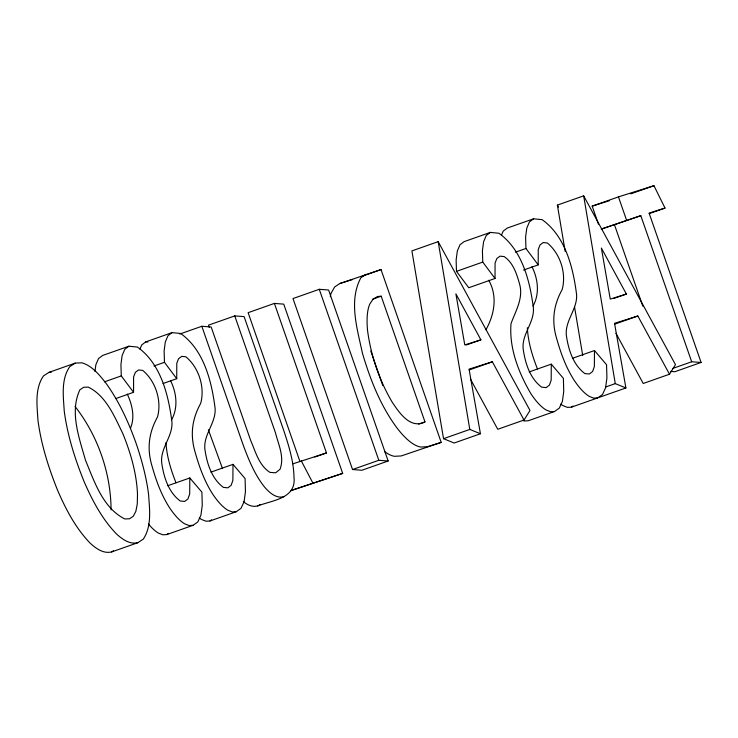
<?xml version="1.0" encoding="UTF-8"?>
<svg xmlns="http://www.w3.org/2000/svg" width="738" height="738" viewBox="0 0 738 738"><rect width="100%" height="100%" fill="white"/><g stroke="black" fill="none" stroke-linecap="round" stroke-linejoin="round"><path stroke-width="1.11" d="M167.747 485.733L189.814 477.956L189.694 493.962L187.941 498.925L184.721 501.416L180.22 501.001C168.347 492.191 163.605 476.573 161.659 462.458C160.321 447.957 172.793 436.536 171.954 422.154C168.532 395.153 160.838 363.696 137.443 347.072L128.892 346.214L102.619 355.467L98.523 358.548L95.857 364.775L94.962 371.518M210.93 472.135L232.996 464.359L232.876 480.364L231.132 485.327L227.904 487.818L223.402 487.403C211.529 478.593 206.788 462.975 204.841 448.861C203.504 434.359 215.976 422.939 215.136 408.557C211.714 381.555 204.02 350.098 180.626 333.475L172.074 332.617L145.801 341.869L141.705 344.96L139.925 349.102M551.295 364.138L551.175 380.144L549.423 385.107L546.203 387.598L541.692 387.182C529.819 378.373 525.087 362.755 523.131 348.64C521.794 334.139 534.275 322.718 533.426 308.336C530.013 281.335 522.32 249.878 498.925 233.254L490.373 232.396L464.101 241.649L460.005 244.73L457.329 250.957L456.139 259.951L456.481 271.344L468.759 287.737L495.032 278.475L495.069 263.042L496.868 258.484L500.05 256.151L504.165 256.575C513.344 262.82 516.803 274.176 519.663 284.361C523.51 298.198 515.576 311.085 511.019 323.613C509.008 348.382 518.713 372.856 531.009 393.917A64.068 21.07 70.6 0 0 546.203 410.042L550.576 411.721L554.533 411.5L559.321 408.096L562.393 401.426L563.74 391.509L563.38 378.336L551.295 364.138L529.22 371.915M572.411 358.317L594.477 350.541L594.358 366.546L592.605 371.509L589.385 374L584.874 373.585C573.002 364.775 568.269 349.157 566.314 335.043C564.985 320.541 577.457 309.121 576.609 294.739C573.195 267.737 565.502 236.28 542.107 219.656L533.556 218.799L507.283 228.051L503.187 231.142L501.406 235.284M111.069 509.949C110.903 472.957 97.767 435.549 75.018 406.407M330.301 296.704L330.984 293.493L334.637 286.962L339.904 283.503L381.02 269.573L441.195 442.376L401.26 455.936L394.489 456.305A91.364 30.046 70.6 0 1 384.599 451.601M130.451 428.215C135.22 417.136 132.13 404.562 127.287 394.074M171.64 419.747C178.356 407.441 176.539 392.634 170.469 380.476M485.936 329.794C494.515 314.277 497.67 296.307 488.768 280.255M533.113 305.929C539.838 293.623 538.02 278.816 531.95 266.658M524.026 420.023L529.995 410.476L438.178 241.649L411.905 250.902L443.529 438.686L454.147 443.021L480.429 433.76L469.054 369.138L492.357 361.804L524.026 420.023L497.753 429.285L470.447 379.092M615.935 333.281L643.232 383.474L669.504 374.221L675.482 364.664L583.666 195.838L557.384 205.099L565.197 251.474M128.892 346.214L124.805 349.295L122.13 355.513L120.94 364.507L121.281 375.9L133.55 392.293L115.691 398.594M172.074 332.617L167.987 335.698L165.312 341.925L164.122 350.91L164.463 362.303L176.733 378.695L163.07 383.511M490.373 232.396L486.277 235.477L483.611 241.695L482.412 250.689L482.763 262.082L495.032 278.475M533.556 218.799L529.46 221.88L526.794 228.097L525.594 237.092L525.945 248.485L538.214 264.877L523.5 270.062M148.467 524.017A64.068 21.07 70.6 0 0 158.449 533.113L162.821 534.801L166.779 534.57L168.375 533.436M166.779 534.57L193.061 525.318L197.849 521.914L200.911 515.244L202.267 505.327L201.898 492.154L189.814 477.956M199.278 517.947A64.068 21.07 70.6 0 0 201.64 519.515L206.003 521.203L209.961 520.982L211.557 519.838M209.961 520.982L236.243 511.72L241.031 508.316L244.094 501.655L245.45 491.729L245.081 478.556L232.996 464.359M560.76 404.129A64.068 21.07 70.6 0 0 563.112 405.697L567.485 407.385L571.443 407.164L573.039 406.02M571.443 407.164L597.715 397.902L602.503 394.498L605.575 387.828L606.922 377.911L606.562 364.738L594.477 350.541M111.595 551.95L137.868 542.698L143.32 539.1C152.074 525.862 149.5 508.952 148.541 493.99C146.262 476.785 141.77 459.986 136.189 443.566C128.596 422.201 119.095 401.352 105.765 382.911C99.243 374.812 92.351 365.974 81.983 362.819L75.239 363.105L48.966 372.367L43.496 375.9C34.612 388.751 37.066 405.457 37.942 420.153C41.107 444.442 48.579 467.92 57.712 490.567C65.94 509.571 75.774 528.297 90.285 543.297C96.088 548.537 103.32 553.915 111.595 551.95L113.412 550.751M366.177 274.25L360.91 277.7C348.391 300.864 357.34 329.093 362.441 353.244C370.273 379.664 380.504 405.863 397.109 428.105A91.364 30.046 70.6 0 0 420.761 447.043L427.533 446.674L441.195 442.376M75.239 363.105L69.778 366.638C60.885 379.498 63.339 396.205 64.224 410.9C67.379 435.18 74.852 458.658 83.984 481.314C92.222 500.318 102.047 519.035 116.558 534.044C122.36 539.284 129.593 544.653 137.868 542.698M243.383 501.582C247.848 505.493 254.887 508.408 260.246 504.524M257.627 505.973C272.626 500.096 296.547 498.731 293.982 476.923C293.613 460.881 288.696 445.42 283.687 430.319L244.103 316.62L234.758 315.901L208.485 325.163L209.241 327.331M179.758 334.046L201.825 326.27L211.169 326.989L250.745 440.651C255.643 451.877 258.946 465.383 269.97 472.394L275.661 472.781L280.006 469.303C284.684 457.163 278.438 444.571 275.486 432.855L234.758 315.901M290.763 490.724L342.681 473.39L283.743 304.139L274.398 303.419L248.125 312.681L299.812 461.112M319.268 289.296L292.995 298.549L352.543 469.534L361.878 470.254L388.16 461.001L328.613 290.016L319.268 289.296L378.815 460.281L388.16 461.001M362.1 276.243L381.02 269.573M598.444 224.131L592.18 206.133L618.453 196.88L653.951 185.699L665.012 208.061L649.246 213.614M630.824 193.845L653.951 185.699M104.464 381.832L121.281 375.9M153.956 366.011L164.463 362.303M372.791 299.167L381.195 296.206L424.977 421.915L418.667 424.138M456.481 271.344L482.763 262.082M515.428 252.193L525.945 248.485M601.341 229.048L640.805 215.68L691.681 361.768L701.1 362.459L649.08 213.079L665.012 208.061M601.387 229.075L640.805 215.68M466.185 345.024L480.899 339.84L455.89 293.853L464.783 344.914L480.899 339.84M613.767 298.484L626.377 294.038L601.369 248.051L610.261 299.111L626.377 294.038M469.239 369.95L492.357 361.804M614.717 324.139L637.835 315.993L669.504 374.221M292.885 463.824L326.464 452.929L274.398 303.419M314.905 457.006L326.464 452.929M290.698 490.585L342.681 473.39M352.543 469.534L378.815 460.281M443.529 438.686L469.802 429.424L480.429 433.76M605.824 386.952L615.28 383.622L625.907 387.957L614.533 323.327L637.835 315.993M672.761 368.437L691.681 361.768M554.533 411.5L528.26 420.752L524.303 420.983L522.55 420.309M599.634 397.21L625.907 387.957M701.1 362.459L674.827 371.721L670.639 371.417M339.904 283.503L352.626 279.499M592.18 206.133L609.385 200.718M424.977 421.915C410.393 429.405 399.304 412.745 392.33 402.394C379.36 380.485 370.919 355.817 367.561 330.587A70.636 23.229 70.6 0 1 369.821 303.982L373.041 299.185L377.478 296.528L381.195 296.206M283.899 496.711C275.984 498.768 269.315 492.532 264.545 487.034C254.315 474.11 248.153 458.621 242.571 443.27L201.825 326.27M597.715 397.902L593.758 398.133L589.385 396.444A64.068 21.07 70.6 0 1 574.192 380.319C566.175 367.847 561.009 353.834 556.978 339.637C551.434 321.916 553.14 305.938 562.19 289.49C566.609 273.235 560.234 253.641 547.347 242.977L543.233 242.553L540.05 244.887L538.26 249.444L538.214 264.877M236.243 511.72L232.286 511.951L227.913 510.262A64.068 21.07 70.6 0 1 212.719 494.137C204.694 481.665 199.528 467.652 195.505 453.455C189.952 435.734 191.668 419.756 200.708 403.308C205.127 387.053 198.762 367.459 185.875 356.795L181.751 356.371L178.578 358.705L176.779 363.262L176.733 378.695M193.061 525.318L189.103 525.539L184.731 523.86A64.068 21.07 70.6 0 1 169.537 507.735C161.511 495.263 156.345 481.25 152.314 467.053C146.77 449.331 148.486 433.354 157.526 416.905C161.945 400.651 155.58 381.057 142.692 370.393L138.569 369.969L135.395 372.303L133.596 376.86L133.55 392.293M48.966 372.367L51.217 372.266M145.801 341.869L147.941 342.091M557.384 205.099L558.491 207.12M301.288 460.863L312.764 482.809M222.479 468.482L208.374 429.774M537.458 368.945C532.236 355.762 528.076 341.962 527.347 327.718M175.985 482.763C170.921 469.921 166.751 456.499 165.976 442.634M618.453 196.88L626.562 220.164M614.533 224.942L642.789 306.104M370.771 350.984L382.856 385.66M583.666 195.838L615.28 383.622M574.533 306.907L582.725 355.55M438.178 241.649L469.802 429.424M137.499 494.202L137.277 503.934L135.875 511.277L133.301 516.222L129.547 518.786L124.805 518.962C102.803 507.892 94.307 481.462 85.442 460.106C79.215 437.966 69.464 411.988 79.87 389.812L83.735 387.238L88.348 387.146C106.29 396.02 114.464 416.583 122.84 433.612C130.681 452.92 136.595 473.279 137.499 494.202"/></g></svg>
